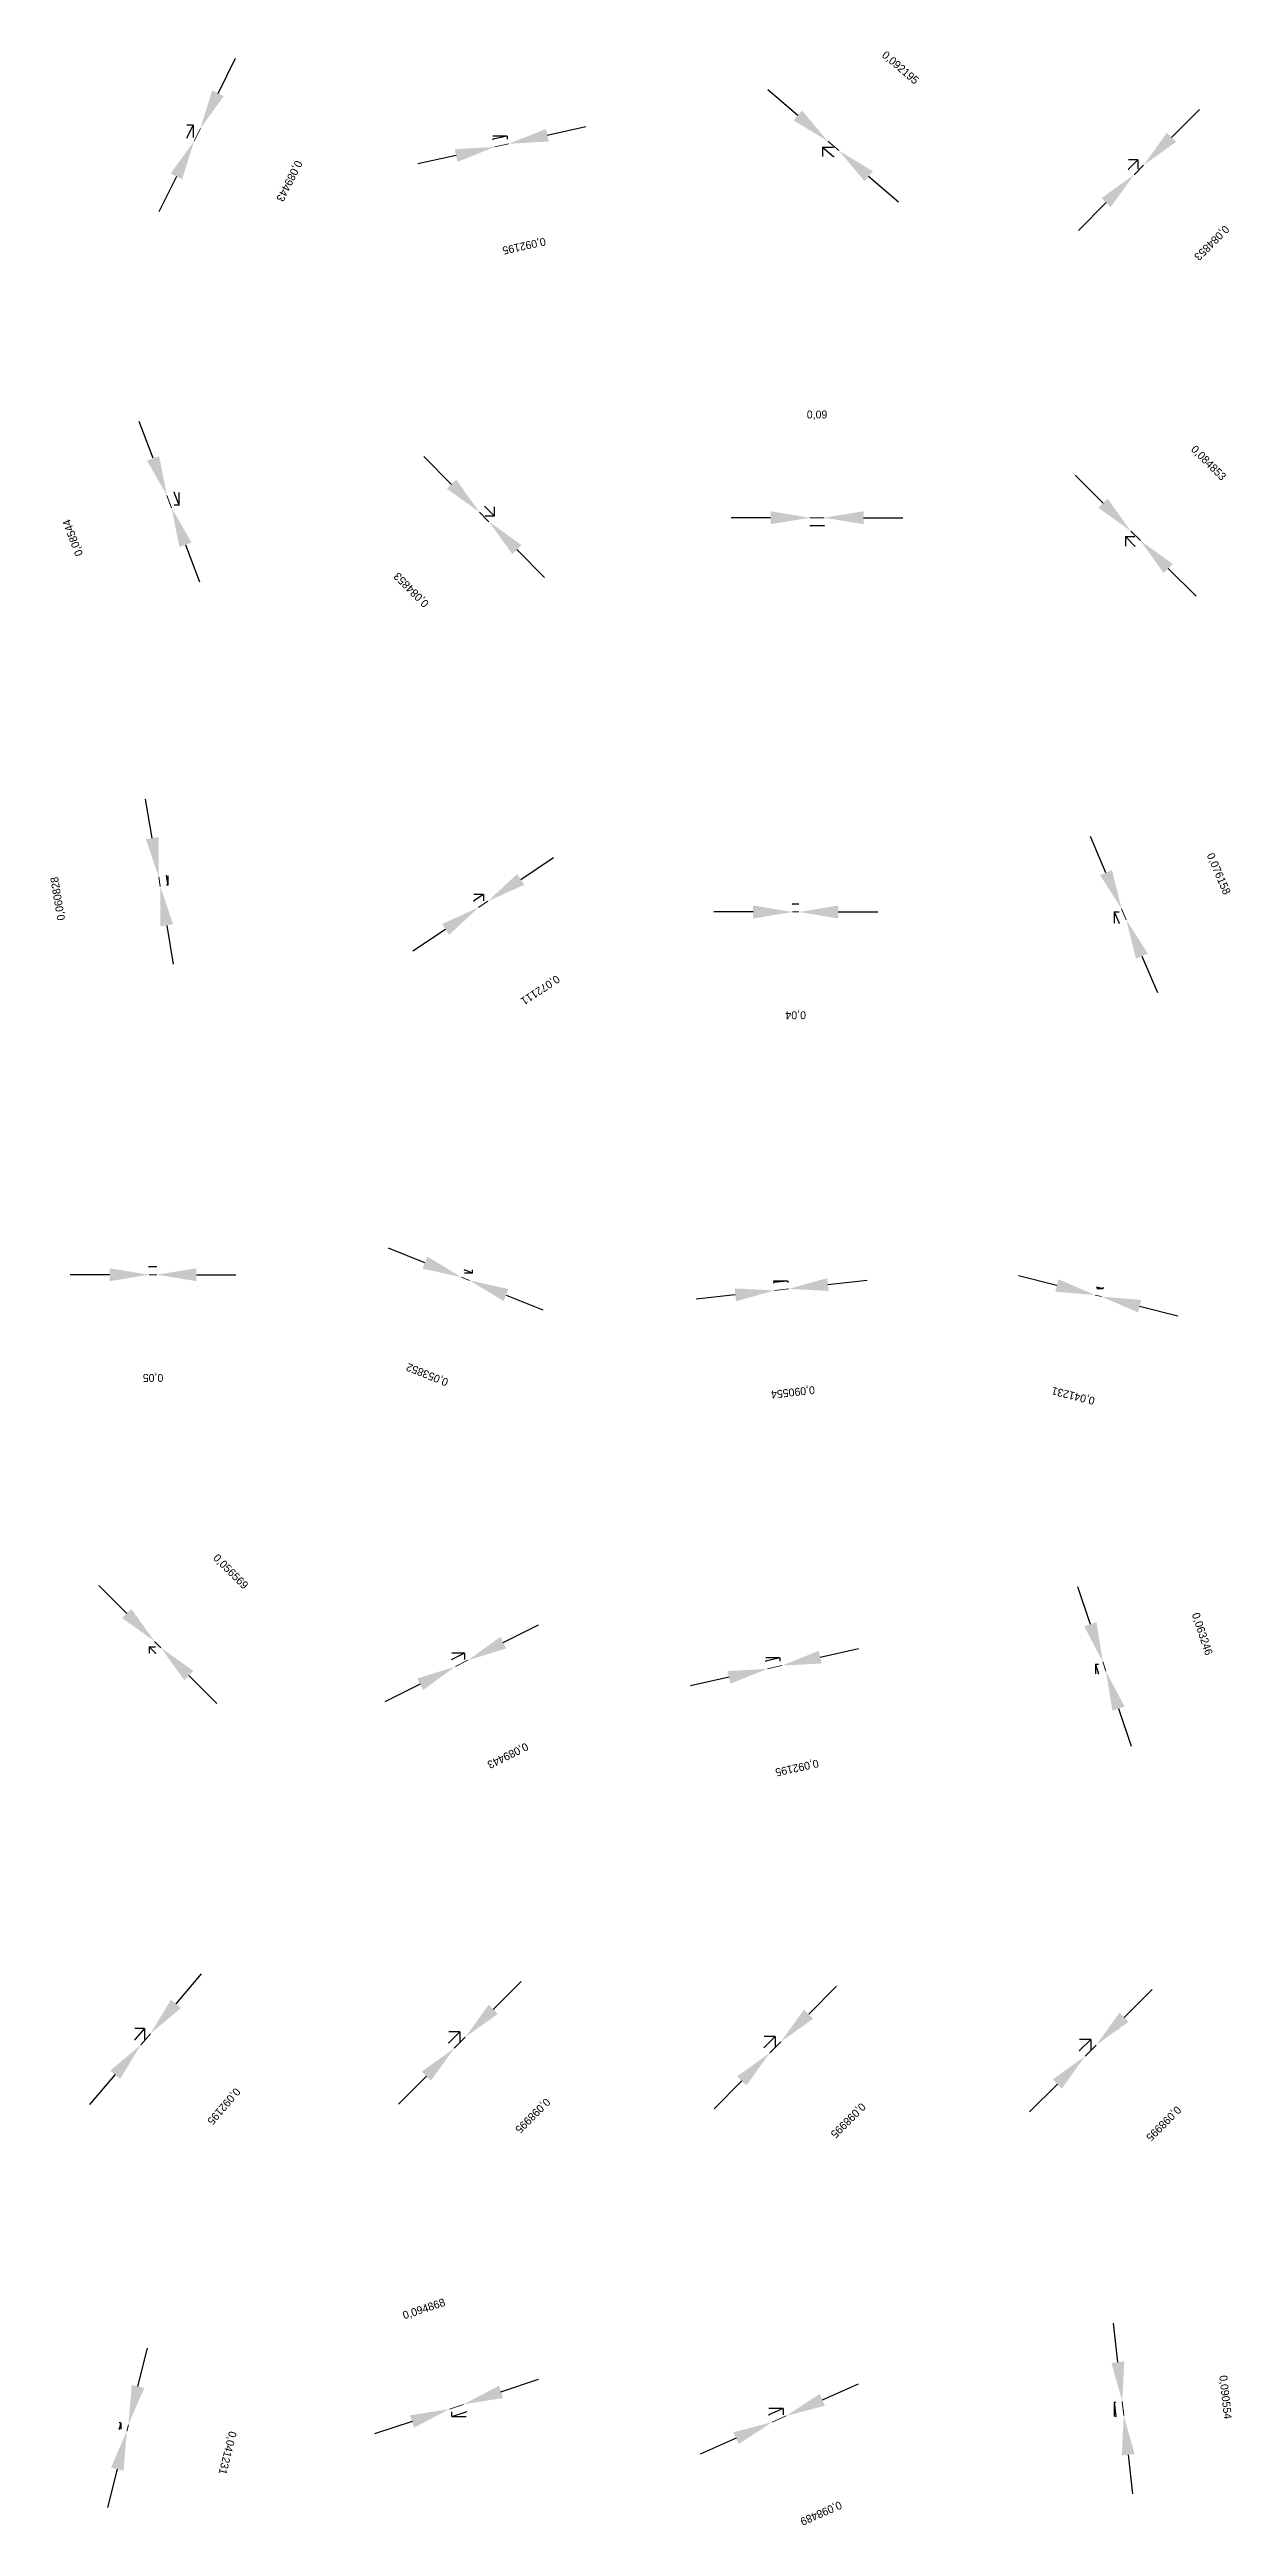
# Model space of a CAD drawing. Header units: metres. Extents: x 6010712 to 6010732, y 6568801 to 6568957.
# Drawn here: x 6010711.68 to 6010719.18, y 6568816.36 to 6568832.07 of the extents above; entities that cross this region are included whole.
import ezdxf

# ---------------------------------------------------------------- set-up
doc = ezdxf.new("R2010")
doc.units = ezdxf.units.M
doc.dimstyles.get("Standard").update_dxf_attribs({"dimtxt": 2.5, "dimasz": 2.5, "dimexe": 1.25, "dimexo": 0.625, "dimtad": 1, "dimdec": 0, "dimcen": 2.5, "dimadec": 0, "dimazin": 0, "dimtfac": 1, "dimtmove": 0, "dimatfit": 3, "dimarcsym": 0})

# ---------------------------------------------------------------- blocks, each defined once
blk = doc.blocks.new('_CLOSEDFILLED')
at = {"color": 0, "linetype": 'BYBLOCK'}
blk.add_solid([(-1, 0.164), (0, 0), (-1, -0.164)], dxfattribs=at)
blk = doc.blocks.new('*D29')
for p, q in [((6010718.452, 6568817.404), (6010718.424, 6568817.652)), ((6010718.517, 6568816.817), (6010718.545, 6568816.569))]:
    blk.add_line(p, q)
at = {"lineweight": 13}
blk.add_line((6010718.48, 6568817.156), (6010718.49, 6568817.066), dxfattribs=at)
at = {"layer": 'DEFPOINTS'}
for p in [(6010718.43, 6568817.15), (6010718.44, 6568817.06), (6010718.48, 6568817.156)]:
    blk.add_point(p, dxfattribs=at)
at = {"xscale": 0.25, "yscale": 0.25}
for p, rotation in [((6010718.48, 6568817.156), -83.65980786364483), ((6010718.49, 6568817.066), 96.34019213635517)]:
    blk.add_blockref('_CLOSEDFILLED', p, dxfattribs=dict(at, rotation=rotation))
at = {"color": 1, "insert": (6010719.131, 6568817.182), "char_height": 0.05, "attachment_point": 5, "rotation": 276.3402}
blk.add_mtext('0,090554', dxfattribs=at)
blk = doc.blocks.new('_DOTSMALL')
at = {"color": 0, "linetype": 'BYBLOCK', "const_width": 0.125}
blk.add_lwpolyline([(-0.0625, 0, 1), (0.0625, 0, 1)], format="xyb", close=True, dxfattribs=at)
blk = doc.blocks.new('_OPEN')
at = {"color": 0, "linetype": 'BYBLOCK'}
blk.add_line((0, 0), (-1, 0), dxfattribs=at)
blk.add_lwpolyline([(-1, 0.1644), (0, 0), (-1, -0.1644)], dxfattribs=at)
blk = doc.blocks.new('*D30')
for p, q in [((6010716.579, 6568817.166), (6010716.807, 6568817.267)), ((6010716.032, 6568816.923), (6010715.803, 6568816.821))]:
    blk.add_line(p, q)
at = {"lineweight": 13}
blk.add_line((6010716.35, 6568817.064), (6010716.26, 6568817.024), dxfattribs=at)
at = {"layer": 'DEFPOINTS'}
for p in [(6010716.24, 6568817.07), (6010716.33, 6568817.11), (6010716.35, 6568817.064)]:
    blk.add_point(p, dxfattribs=at)
at = {"xscale": 0.25, "yscale": 0.25}
for p, rotation in [((6010716.26, 6568817.024), 23.962489029589364), ((6010716.35, 6568817.064), -156.03751097041064)]:
    blk.add_blockref('_CLOSEDFILLED', p, dxfattribs=dict(at, rotation=rotation))
at = {"color": 1, "insert": (6010716.569, 6568816.45), "char_height": 0.05, "attachment_point": 5, "rotation": 203.9625}
blk.add_mtext('0,098489', dxfattribs=at)
blk = doc.blocks.new('*D31')
for p, q in [((6010714.541, 6568817.216), (6010714.779, 6568817.296)), ((6010713.977, 6568817.028), (6010713.74, 6568816.949))]:
    blk.add_line(p, q)
at = {"lineweight": 13}
blk.add_line((6010714.214, 6568817.107), (6010714.304, 6568817.137), dxfattribs=at)
at = {"layer": 'DEFPOINTS'}
for p in [(6010714.214, 6568817.107), (6010714.23, 6568817.06), (6010714.32, 6568817.09)]:
    blk.add_point(p, dxfattribs=at)
at = {"xscale": 0.25, "yscale": 0.25}
for p, rotation in [((6010714.304, 6568817.137), 198.43494900079153), ((6010714.214, 6568817.107), 18.434949000791523)]:
    blk.add_blockref('_CLOSEDFILLED', p, dxfattribs=dict(at, rotation=rotation))
at = {"color": 1, "insert": (6010714.054, 6568817.739), "char_height": 0.05, "attachment_point": 5, "rotation": 18.4349}
blk.add_mtext('0,094868', dxfattribs=at)
blk = doc.blocks.new('*D32')
for p, q in [((6010712.239, 6568817.25), (6010712.3, 6568817.493)), ((6010712.108, 6568816.725), (6010712.047, 6568816.483))]:
    blk.add_line(p, q)
at = {"lineweight": 13}
blk.add_line((6010712.179, 6568817.008), (6010712.169, 6568816.968), dxfattribs=at)
at = {"layer": 'DEFPOINTS'}
for p in [(6010712.12, 6568816.98), (6010712.13, 6568817.02), (6010712.179, 6568817.008)]:
    blk.add_point(p, dxfattribs=at)
at = {"xscale": 0.25, "yscale": 0.25}
for p, rotation in [((6010712.179, 6568817.008), -104.03624346792648), ((6010712.169, 6568816.968), 75.96375653207352)]:
    blk.add_blockref('_CLOSEDFILLED', p, dxfattribs=dict(at, rotation=rotation))
at = {"color": 1, "insert": (6010712.804, 6568816.83), "char_height": 0.05, "attachment_point": 5, "rotation": 255.9638}
blk.add_mtext('0,041231', dxfattribs=at)
blk = doc.blocks.new('*D33')
for p, q in [((6010718.492, 6568819.591), (6010718.669, 6568819.768)), ((6010718.069, 6568819.168), (6010717.892, 6568818.991))]:
    blk.add_line(p, q)
at = {"lineweight": 13}
blk.add_line((6010718.315, 6568819.415), (6010718.245, 6568819.345), dxfattribs=at)
at = {"layer": 'DEFPOINTS'}
for p in [(6010718.28, 6568819.45), (6010718.315, 6568819.415), (6010718.21, 6568819.38)]:
    blk.add_point(p, dxfattribs=at)
at = {"xscale": 0.25, "yscale": 0.25}
for p, rotation in [((6010718.315, 6568819.415), -135), ((6010718.245, 6568819.345), 45)]:
    blk.add_blockref('_CLOSEDFILLED', p, dxfattribs=dict(at, rotation=rotation))
at = {"color": 1, "insert": (6010718.74, 6568818.92), "char_height": 0.05, "attachment_point": 5, "rotation": 225}
blk.add_mtext('0,098995', dxfattribs=at)
blk = doc.blocks.new('*D34')
for p, q in [((6010716.492, 6568819.611), (6010716.669, 6568819.788)), ((6010716.069, 6568819.188), (6010715.892, 6568819.011))]:
    blk.add_line(p, q)
at = {"lineweight": 13}
blk.add_line((6010716.315, 6568819.435), (6010716.245, 6568819.365), dxfattribs=at)
at = {"layer": 'DEFPOINTS'}
for p in [(6010716.28, 6568819.47), (6010716.315, 6568819.435), (6010716.21, 6568819.4)]:
    blk.add_point(p, dxfattribs=at)
at = {"xscale": 0.25, "yscale": 0.25}
for p, rotation in [((6010716.315, 6568819.435), -135.00000038114894), ((6010716.245, 6568819.365), 44.999999618851064)]:
    blk.add_blockref('_CLOSEDFILLED', p, dxfattribs=dict(at, rotation=rotation))
at = {"color": 1, "insert": (6010716.74, 6568818.94), "char_height": 0.05, "attachment_point": 5, "rotation": 225}
blk.add_mtext('0,098995', dxfattribs=at)
blk = doc.blocks.new('*D35')
for p, q in [((6010714.492, 6568819.641), (6010714.669, 6568819.818)), ((6010714.069, 6568819.218), (6010713.892, 6568819.041))]:
    blk.add_line(p, q)
at = {"lineweight": 13}
blk.add_line((6010714.315, 6568819.465), (6010714.245, 6568819.395), dxfattribs=at)
at = {"layer": 'DEFPOINTS'}
for p in [(6010714.21, 6568819.43), (6010714.28, 6568819.5), (6010714.315, 6568819.465)]:
    blk.add_point(p, dxfattribs=at)
at = {"xscale": 0.25, "yscale": 0.25}
for p, rotation in [((6010714.315, 6568819.465), -135), ((6010714.245, 6568819.395), 45)]:
    blk.add_blockref('_CLOSEDFILLED', p, dxfattribs=dict(at, rotation=rotation))
at = {"color": 1, "insert": (6010714.74, 6568818.97), "char_height": 0.05, "attachment_point": 5, "rotation": 225}
blk.add_mtext('0,098995', dxfattribs=at)
blk = doc.blocks.new('*D36')
for p, q in [((6010712.481, 6568819.677), (6010712.643, 6568819.867)), ((6010712.095, 6568819.228), (6010711.933, 6568819.038))]:
    blk.add_line(p, q)
at = {"lineweight": 13}
blk.add_line((6010712.318, 6568819.487), (6010712.258, 6568819.417), dxfattribs=at)
at = {"layer": 'DEFPOINTS'}
for p in [(6010712.22, 6568819.45), (6010712.28, 6568819.52), (6010712.318, 6568819.487)]:
    blk.add_point(p, dxfattribs=at)
at = {"xscale": 0.25, "yscale": 0.25}
for p, rotation in [((6010712.318, 6568819.487), -130.60129514722425), ((6010712.258, 6568819.417), 49.39870485277575)]:
    blk.add_blockref('_CLOSEDFILLED', p, dxfattribs=dict(at, rotation=rotation))
at = {"color": 1, "insert": (6010712.781, 6568819.029), "char_height": 0.05, "attachment_point": 5, "rotation": 229.3987}
blk.add_mtext('0,092195', dxfattribs=at)
blk = doc.blocks.new('*D37')
for p, q in [((6010718.278, 6568822.083), (6010718.199, 6568822.32)), ((6010718.456, 6568821.549), (6010718.536, 6568821.311))]:
    blk.add_line(p, q)
at = {"lineweight": 13}
blk.add_line((6010718.357, 6568821.846), (6010718.377, 6568821.786), dxfattribs=at)
at = {"layer": 'DEFPOINTS'}
for p in [(6010718.31, 6568821.83), (6010718.357, 6568821.846), (6010718.33, 6568821.77)]:
    blk.add_point(p, dxfattribs=at)
at = {"xscale": 0.25, "yscale": 0.25}
for p, rotation in [((6010718.357, 6568821.846), -71.56505091027373), ((6010718.377, 6568821.786), 108.43494908972627)]:
    blk.add_blockref('_CLOSEDFILLED', p, dxfattribs=dict(at, rotation=rotation))
at = {"color": 1, "insert": (6010718.984, 6568822.021), "char_height": 0.05, "attachment_point": 5, "rotation": 288.4349}
blk.add_mtext('0,063246', dxfattribs=at)
blk = doc.blocks.new('*D38')
for p, q in [((6010716.565, 6568821.875), (6010716.809, 6568821.93)), ((6010715.987, 6568821.747), (6010715.743, 6568821.693))]:
    blk.add_line(p, q)
at = {"lineweight": 13}
blk.add_line((6010716.321, 6568821.821), (6010716.231, 6568821.801), dxfattribs=at)
at = {"layer": 'DEFPOINTS'}
for p in [(6010716.22, 6568821.85), (6010716.31, 6568821.87), (6010716.321, 6568821.821)]:
    blk.add_point(p, dxfattribs=at)
at = {"xscale": 0.25, "yscale": 0.25}
for p, rotation in [((6010716.231, 6568821.801), 12.528808023038863), ((6010716.321, 6568821.821), -167.47119197696114)]:
    blk.add_blockref('_CLOSEDFILLED', p, dxfattribs=dict(at, rotation=rotation))
at = {"color": 1, "insert": (6010716.417, 6568821.177), "char_height": 0.05, "attachment_point": 5, "rotation": 192.5288}
blk.add_mtext('0,092195', dxfattribs=at)
blk = doc.blocks.new('*D39')
for p, q in [((6010714.556, 6568821.967), (6010714.78, 6568822.079)), ((6010714.029, 6568821.703), (6010713.805, 6568821.592))]:
    blk.add_line(p, q)
at = {"lineweight": 13}
blk.add_line((6010714.332, 6568821.855), (6010714.252, 6568821.815), dxfattribs=at)
at = {"layer": 'DEFPOINTS'}
for p in [(6010714.23, 6568821.86), (6010714.31, 6568821.9), (6010714.332, 6568821.855)]:
    blk.add_point(p, dxfattribs=at)
at = {"xscale": 0.25, "yscale": 0.25}
for p, rotation in [((6010714.332, 6568821.855), -153.43494855611775), ((6010714.252, 6568821.815), 26.565051443882254)]:
    blk.add_blockref('_CLOSEDFILLED', p, dxfattribs=dict(at, rotation=rotation))
at = {"color": 1, "insert": (6010714.583, 6568821.254), "char_height": 0.05, "attachment_point": 5, "rotation": 206.5651}
blk.add_mtext('0,089443', dxfattribs=at)
blk = doc.blocks.new('*D40')
for p, q in [((6010712.169, 6568822.152), (6010711.992, 6568822.329)), ((6010712.562, 6568821.759), (6010712.739, 6568821.582))]:
    blk.add_line(p, q)
at = {"lineweight": 13}
blk.add_line((6010712.345, 6568821.975), (6010712.385, 6568821.935), dxfattribs=at)
at = {"layer": 'DEFPOINTS'}
for p in [(6010712.31, 6568821.94), (6010712.345, 6568821.975), (6010712.35, 6568821.9)]:
    blk.add_point(p, dxfattribs=at)
at = {"xscale": 0.25, "yscale": 0.25}
for p, rotation in [((6010712.345, 6568821.975), -45), ((6010712.385, 6568821.935), 135)]:
    blk.add_blockref('_CLOSEDFILLED', p, dxfattribs=dict(at, rotation=rotation))
at = {"color": 1, "insert": (6010712.825, 6568822.415), "char_height": 0.05, "attachment_point": 5, "rotation": 315}
blk.add_mtext('0,056569', dxfattribs=at)
blk = doc.blocks.new('*D41')
for p, q in [((6010718.065, 6568824.232), (6010717.823, 6568824.293)), ((6010718.59, 6568824.101), (6010718.833, 6568824.04))]:
    blk.add_line(p, q)
at = {"lineweight": 13}
blk.add_line((6010718.348, 6568824.161), (6010718.308, 6568824.171), dxfattribs=at)
at = {"layer": 'DEFPOINTS'}
for p in [(6010718.32, 6568824.22), (6010718.348, 6568824.161), (6010718.36, 6568824.21)]:
    blk.add_point(p, dxfattribs=at)
at = {"xscale": 0.25, "yscale": 0.25}
for p, rotation in [((6010718.308, 6568824.171), 345.9637568459609), ((6010718.348, 6568824.161), 165.96375684596092)]:
    blk.add_blockref('_CLOSEDFILLED', p, dxfattribs=dict(at, rotation=rotation))
at = {"color": 1, "insert": (6010718.17, 6568823.536), "char_height": 0.05, "attachment_point": 5, "rotation": 165.9638}
blk.add_mtext('0,041231', dxfattribs=at)
blk = doc.blocks.new('*D42')
for p, q in [((6010716.027, 6568824.173), (6010715.779, 6568824.145)), ((6010716.614, 6568824.238), (6010716.862, 6568824.266))]:
    blk.add_line(p, q)
at = {"lineweight": 13}
blk.add_line((6010716.366, 6568824.21), (6010716.276, 6568824.2), dxfattribs=at)
at = {"layer": 'DEFPOINTS'}
for p in [(6010716.27, 6568824.25), (6010716.36, 6568824.26), (6010716.366, 6568824.21)]:
    blk.add_point(p, dxfattribs=at)
at = {"xscale": 0.25, "yscale": 0.25}
for p, rotation in [((6010716.276, 6568824.2), 6.34019155068728), ((6010716.366, 6568824.21), -173.65980844931272)]:
    blk.add_blockref('_CLOSEDFILLED', p, dxfattribs=dict(at, rotation=rotation))
at = {"color": 1, "insert": (6010716.392, 6568823.559), "char_height": 0.05, "attachment_point": 5, "rotation": 186.3402}
blk.add_mtext('0,090554', dxfattribs=at)
blk = doc.blocks.new('*D43')
for p, q in [((6010714.059, 6568824.376), (6010713.827, 6568824.469)), ((6010714.574, 6568824.171), (6010714.806, 6568824.078))]:
    blk.add_line(p, q)
at = {"lineweight": 13}
blk.add_line((6010714.341, 6568824.264), (6010714.291, 6568824.284), dxfattribs=at)
at = {"layer": 'DEFPOINTS'}
for p in [(6010714.31, 6568824.33), (6010714.36, 6568824.31), (6010714.341, 6568824.264)]:
    blk.add_point(p, dxfattribs=at)
at = {"xscale": 0.25, "yscale": 0.25}
for p, rotation in [((6010714.291, 6568824.284), 338.1985903296453), ((6010714.341, 6568824.264), 158.19859032964527)]:
    blk.add_blockref('_CLOSEDFILLED', p, dxfattribs=dict(at, rotation=rotation))
at = {"color": 1, "insert": (6010714.075, 6568823.67), "char_height": 0.05, "attachment_point": 5, "rotation": 158.1986}
blk.add_mtext('0,053852', dxfattribs=at)
blk = doc.blocks.new('*D44')
for p, q in [((6010712.06, 6568824.3), (6010711.81, 6568824.3)), ((6010712.61, 6568824.3), (6010712.86, 6568824.3))]:
    blk.add_line(p, q)
at = {"lineweight": 13}
blk.add_line((6010712.36, 6568824.3), (6010712.31, 6568824.3), dxfattribs=at)
at = {"layer": 'DEFPOINTS'}
for p in [(6010712.31, 6568824.35), (6010712.36, 6568824.35), (6010712.36, 6568824.3)]:
    blk.add_point(p, dxfattribs=at)
at = {"xscale": 0.25, "yscale": 0.25}
for p, rotation in [((6010712.31, 6568824.3), 360), ((6010712.36, 6568824.3), 180)]:
    blk.add_blockref('_CLOSEDFILLED', p, dxfattribs=dict(at, rotation=rotation))
at = {"color": 1, "insert": (6010712.335, 6568823.65), "char_height": 0.05, "attachment_point": 5, "rotation": 180}
blk.add_mtext('0,05', dxfattribs=at)
blk = doc.blocks.new('*D45')
for p, q in [((6010718.377, 6568826.849), (6010718.279, 6568827.079)), ((6010718.604, 6568826.32), (6010718.703, 6568826.09))]:
    blk.add_line(p, q)
at = {"lineweight": 13}
blk.add_line((6010718.476, 6568826.62), (6010718.506, 6568826.55), dxfattribs=at)
at = {"layer": 'DEFPOINTS'}
for p in [(6010718.43, 6568826.6), (6010718.46, 6568826.53), (6010718.476, 6568826.62)]:
    blk.add_point(p, dxfattribs=at)
at = {"xscale": 0.25, "yscale": 0.25}
for p, rotation in [((6010718.476, 6568826.62), -66.80140911834593), ((6010718.506, 6568826.55), 113.19859088165407)]:
    blk.add_blockref('_CLOSEDFILLED', p, dxfattribs=dict(at, rotation=rotation))
at = {"color": 1, "insert": (6010719.088, 6568826.841), "char_height": 0.05, "attachment_point": 5, "rotation": 293.1986}
blk.add_mtext('0,076158', dxfattribs=at)
blk = doc.blocks.new('*D46')
for p, q in [((6010716.14, 6568826.6), (6010715.89, 6568826.6)), ((6010716.68, 6568826.6), (6010716.93, 6568826.6))]:
    blk.add_line(p, q)
at = {"lineweight": 13}
blk.add_line((6010716.43, 6568826.6), (6010716.39, 6568826.6), dxfattribs=at)
at = {"layer": 'DEFPOINTS'}
for p in [(6010716.39, 6568826.65), (6010716.43, 6568826.65), (6010716.43, 6568826.6)]:
    blk.add_point(p, dxfattribs=at)
at = {"xscale": 0.25, "yscale": 0.25}
for p, rotation in [((6010716.39, 6568826.6), 360), ((6010716.43, 6568826.6), 180)]:
    blk.add_blockref('_CLOSEDFILLED', p, dxfattribs=dict(at, rotation=rotation))
at = {"color": 1, "insert": (6010716.41, 6568825.95), "char_height": 0.05, "attachment_point": 5, "rotation": 180}
blk.add_mtext('0,04', dxfattribs=at)
blk = doc.blocks.new('*D47')
for p, q in [((6010714.666, 6568826.807), (6010714.874, 6568826.946)), ((6010714.19, 6568826.49), (6010713.982, 6568826.351))]:
    blk.add_line(p, q)
at = {"lineweight": 13}
blk.add_line((6010714.458, 6568826.668), (6010714.398, 6568826.628), dxfattribs=at)
at = {"layer": 'DEFPOINTS'}
for p in [(6010714.37, 6568826.67), (6010714.43, 6568826.71), (6010714.458, 6568826.668)]:
    blk.add_point(p, dxfattribs=at)
at = {"xscale": 0.25, "yscale": 0.25}
for p, rotation in [((6010714.458, 6568826.668), -146.30993226878618), ((6010714.398, 6568826.628), 33.690067731213816)]:
    blk.add_blockref('_CLOSEDFILLED', p, dxfattribs=dict(at, rotation=rotation))
at = {"color": 1, "insert": (6010714.788, 6568826.108), "char_height": 0.05, "attachment_point": 5, "rotation": 213.6901}
blk.add_mtext('0,072111', dxfattribs=at)
blk = doc.blocks.new('*D48')
for p, q in [((6010712.33, 6568827.068), (6010712.288, 6568827.315)), ((6010712.422, 6568826.515), (6010712.463, 6568826.269))]:
    blk.add_line(p, q)
at = {"lineweight": 13}
blk.add_line((6010712.381, 6568826.762), (6010712.371, 6568826.822), dxfattribs=at)
at = {"layer": 'DEFPOINTS'}
for p in [(6010712.42, 6568826.83), (6010712.381, 6568826.762), (6010712.43, 6568826.77)]:
    blk.add_point(p, dxfattribs=at)
at = {"xscale": 0.25, "yscale": 0.25}
for p, rotation in [((6010712.371, 6568826.822), 279.4623219195886), ((6010712.381, 6568826.762), 99.46232191958859)]:
    blk.add_blockref('_CLOSEDFILLED', p, dxfattribs=dict(at, rotation=rotation))
at = {"color": 1, "insert": (6010711.735, 6568826.685), "char_height": 0.05, "attachment_point": 5, "rotation": 99.4623}
blk.add_mtext('0,060828', dxfattribs=at)
blk = doc.blocks.new('*D49')
for p, q in [((6010718.359, 6568829.192), (6010718.182, 6568829.369)), ((6010718.772, 6568828.779), (6010718.949, 6568828.602))]:
    blk.add_line(p, q)
at = {"lineweight": 13}
blk.add_line((6010718.535, 6568829.015), (6010718.595, 6568828.955), dxfattribs=at)
at = {"layer": 'DEFPOINTS'}
for p in [(6010718.535, 6568829.015), (6010718.5, 6568828.98), (6010718.56, 6568828.92)]:
    blk.add_point(p, dxfattribs=at)
at = {"xscale": 0.25, "yscale": 0.25}
for p, rotation in [((6010718.535, 6568829.015), -45.00000044467377), ((6010718.595, 6568828.955), 134.9999995553262)]:
    blk.add_blockref('_CLOSEDFILLED', p, dxfattribs=dict(at, rotation=rotation))
at = {"color": 1, "insert": (6010719.025, 6568829.445), "char_height": 0.05, "attachment_point": 5, "rotation": 315}
blk.add_mtext('0,084853', dxfattribs=at)
blk = doc.blocks.new('*D50')
for p, q in [((6010716.25, 6568829.1), (6010716, 6568829.1)), ((6010716.84, 6568829.1), (6010717.09, 6568829.1))]:
    blk.add_line(p, q)
at = {"lineweight": 13}
blk.add_line((6010716.5, 6568829.1), (6010716.59, 6568829.1), dxfattribs=at)
at = {"layer": 'DEFPOINTS'}
for p in [(6010716.5, 6568829.1), (6010716.5, 6568829.05), (6010716.59, 6568829.05)]:
    blk.add_point(p, dxfattribs=at)
at = {"xscale": 0.25, "yscale": 0.25}
blk.add_blockref('_CLOSEDFILLED', (6010716.5, 6568829.1), dxfattribs=at)
at = {"xscale": 0.25, "yscale": 0.25, "rotation": 180}
blk.add_blockref('_CLOSEDFILLED', (6010716.59, 6568829.1), dxfattribs=at)
at = {"color": 1, "insert": (6010716.545, 6568829.75), "char_height": 0.05, "attachment_point": 5}
blk.add_mtext('0,09', dxfattribs=at)
blk = doc.blocks.new('*D51')
for p, q in [((6010714.228, 6568829.311), (6010714.051, 6568829.488)), ((6010714.641, 6568828.898), (6010714.818, 6568828.721))]:
    blk.add_line(p, q)
at = {"lineweight": 13}
blk.add_line((6010714.465, 6568829.075), (6010714.405, 6568829.135), dxfattribs=at)
at = {"layer": 'DEFPOINTS'}
for p in [(6010714.44, 6568829.17), (6010714.465, 6568829.075), (6010714.5, 6568829.11)]:
    blk.add_point(p, dxfattribs=at)
at = {"xscale": 0.25, "yscale": 0.25}
for p, rotation in [((6010714.405, 6568829.135), 315), ((6010714.465, 6568829.075), 135)]:
    blk.add_blockref('_CLOSEDFILLED', p, dxfattribs=dict(at, rotation=rotation))
at = {"color": 1, "insert": (6010713.975, 6568828.645), "char_height": 0.05, "attachment_point": 5, "rotation": 135}
blk.add_mtext('0,084853', dxfattribs=at)
blk = doc.blocks.new('*D52')
for p, q in [((6010712.335, 6568829.477), (6010712.248, 6568829.711)), ((6010712.541, 6568828.928), (6010712.629, 6568828.694))]:
    blk.add_line(p, q)
at = {"lineweight": 13}
blk.add_line((6010712.453, 6568829.162), (6010712.423, 6568829.242), dxfattribs=at)
at = {"layer": 'DEFPOINTS'}
for p in [(6010712.453, 6568829.162), (6010712.47, 6568829.26), (6010712.5, 6568829.18)]:
    blk.add_point(p, dxfattribs=at)
at = {"xscale": 0.25, "yscale": 0.25}
for p, rotation in [((6010712.423, 6568829.242), 290.55604536577755), ((6010712.453, 6568829.162), 110.55604536577758)]:
    blk.add_blockref('_CLOSEDFILLED', p, dxfattribs=dict(at, rotation=rotation))
at = {"color": 1, "insert": (6010711.83, 6568828.974), "char_height": 0.05, "attachment_point": 5, "rotation": 110.556}
blk.add_mtext('0,08544', dxfattribs=at)
blk = doc.blocks.new('*D53')
for p, q in [((6010718.792, 6568831.511), (6010718.969, 6568831.688)), ((6010718.379, 6568831.098), (6010718.202, 6568830.921))]:
    blk.add_line(p, q)
at = {"lineweight": 13}
blk.add_line((6010718.615, 6568831.335), (6010718.555, 6568831.275), dxfattribs=at)
at = {"layer": 'DEFPOINTS'}
for p in [(6010718.58, 6568831.37), (6010718.52, 6568831.31), (6010718.615, 6568831.335)]:
    blk.add_point(p, dxfattribs=at)
at = {"xscale": 0.25, "yscale": 0.25}
for p, rotation in [((6010718.615, 6568831.335), -135), ((6010718.555, 6568831.275), 45)]:
    blk.add_blockref('_CLOSEDFILLED', p, dxfattribs=dict(at, rotation=rotation))
at = {"color": 1, "insert": (6010719.045, 6568830.845), "char_height": 0.05, "attachment_point": 5, "rotation": 225}
blk.add_mtext('0,084853', dxfattribs=at)
blk = doc.blocks.new('*D54')
for p, q in [((6010716.423, 6568831.651), (6010716.233, 6568831.813)), ((6010716.872, 6568831.265), (6010717.062, 6568831.103))]:
    blk.add_line(p, q)
at = {"lineweight": 13}
blk.add_line((6010716.613, 6568831.488), (6010716.683, 6568831.428), dxfattribs=at)
at = {"layer": 'DEFPOINTS'}
for p in [(6010716.58, 6568831.45), (6010716.613, 6568831.488), (6010716.65, 6568831.39)]:
    blk.add_point(p, dxfattribs=at)
at = {"xscale": 0.25, "yscale": 0.25}
for p, rotation in [((6010716.613, 6568831.488), -40.60129477055941), ((6010716.683, 6568831.428), 139.3987052294406)]:
    blk.add_blockref('_CLOSEDFILLED', p, dxfattribs=dict(at, rotation=rotation))
at = {"color": 1, "insert": (6010717.071, 6568831.951), "char_height": 0.05, "attachment_point": 5, "rotation": 319.3987}
blk.add_mtext('0,092195', dxfattribs=at)
blk = doc.blocks.new('*D55')
for p, q in [((6010714.835, 6568831.525), (6010715.079, 6568831.58)), ((6010714.257, 6568831.397), (6010714.013, 6568831.343))]:
    blk.add_line(p, q)
at = {"lineweight": 13}
blk.add_line((6010714.591, 6568831.471), (6010714.501, 6568831.451), dxfattribs=at)
at = {"layer": 'DEFPOINTS'}
for p in [(6010714.58, 6568831.52), (6010714.49, 6568831.5), (6010714.591, 6568831.471)]:
    blk.add_point(p, dxfattribs=at)
at = {"xscale": 0.25, "yscale": 0.25}
for p, rotation in [((6010714.591, 6568831.471), -167.4711925419584), ((6010714.501, 6568831.451), 12.528807458041598)]:
    blk.add_blockref('_CLOSEDFILLED', p, dxfattribs=dict(at, rotation=rotation))
at = {"color": 1, "insert": (6010714.687, 6568830.827), "char_height": 0.05, "attachment_point": 5, "rotation": 192.5288}
blk.add_mtext('0,092195', dxfattribs=at)
blk = doc.blocks.new('*D56')
for p, q in [((6010712.747, 6568831.791), (6010712.858, 6568832.015)), ((6010712.483, 6568831.264), (6010712.371, 6568831.04))]:
    blk.add_line(p, q)
at = {"lineweight": 13}
blk.add_line((6010712.635, 6568831.568), (6010712.595, 6568831.488), dxfattribs=at)
at = {"layer": 'DEFPOINTS'}
for p in [(6010712.55, 6568831.51), (6010712.59, 6568831.59), (6010712.635, 6568831.568)]:
    blk.add_point(p, dxfattribs=at)
at = {"xscale": 0.25, "yscale": 0.25}
for p, rotation in [((6010712.635, 6568831.568), -116.56505117707799), ((6010712.595, 6568831.488), 63.43494882292201)]:
    blk.add_blockref('_CLOSEDFILLED', p, dxfattribs=dict(at, rotation=rotation))
at = {"color": 1, "insert": (6010713.196, 6568831.237), "char_height": 0.05, "attachment_point": 5, "rotation": 243.4349}
blk.add_mtext('0,089443', dxfattribs=at)

msp = doc.modelspace()

# ---------------------------------------------------------------- hatches: boundary and pattern name
h = msp.add_hatch(color=1)
edge = h.paths.add_edge_path()
edge.add_ellipse((6010712.55, 6568831.51), major_axis=(0, 0.005), ratio=1, start_angle=0, end_angle=360, ccw=False)
h = msp.add_hatch(color=1)
edge = h.paths.add_edge_path()
edge.add_ellipse((6010714.49, 6568831.5), major_axis=(0, 0.005), ratio=1, start_angle=0, end_angle=360, ccw=False)
h = msp.add_hatch(color=1)
edge = h.paths.add_edge_path()
edge.add_ellipse((6010716.65, 6568831.39), major_axis=(0, 0.005), ratio=1, start_angle=0, end_angle=360, ccw=False)
h = msp.add_hatch(color=1)
edge = h.paths.add_edge_path()
edge.add_ellipse((6010718.52, 6568831.31), major_axis=(0, 0.005), ratio=1, start_angle=0, end_angle=360, ccw=False)
h = msp.add_hatch(color=1)
edge = h.paths.add_edge_path()
edge.add_ellipse((6010712.47, 6568829.26), major_axis=(0, 0.005), ratio=1, start_angle=0, end_angle=360, ccw=False)
h = msp.add_hatch(color=1)
edge = h.paths.add_edge_path()
edge.add_ellipse((6010714.44, 6568829.17), major_axis=(0, 0.005), ratio=1, start_angle=0, end_angle=360, ccw=False)
h = msp.add_hatch(color=1)
edge = h.paths.add_edge_path()
edge.add_ellipse((6010716.59, 6568829.05), major_axis=(0, 0.005), ratio=1, start_angle=0, end_angle=360, ccw=False)
h = msp.add_hatch(color=1)
edge = h.paths.add_edge_path()
edge.add_ellipse((6010718.56, 6568828.92), major_axis=(0, 0.005), ratio=1, start_angle=0, end_angle=360, ccw=False)
h = msp.add_hatch(color=1)
edge = h.paths.add_edge_path()
edge.add_ellipse((6010712.42, 6568826.83), major_axis=(0, 0.005), ratio=1, start_angle=0, end_angle=360, ccw=False)
h = msp.add_hatch(color=1)
edge = h.paths.add_edge_path()
edge.add_ellipse((6010714.37, 6568826.67), major_axis=(0, 0.005), ratio=1, start_angle=0, end_angle=360, ccw=False)
h = msp.add_hatch(color=1)
edge = h.paths.add_edge_path()
edge.add_ellipse((6010716.39, 6568826.65), major_axis=(0, 0.005), ratio=1, start_angle=0, end_angle=360, ccw=False)
h = msp.add_hatch(color=1)
edge = h.paths.add_edge_path()
edge.add_ellipse((6010718.46, 6568826.53), major_axis=(0, 0.005), ratio=1, start_angle=0, end_angle=360, ccw=False)
h = msp.add_hatch(color=1)
edge = h.paths.add_edge_path()
edge.add_ellipse((6010712.31, 6568824.35), major_axis=(0, 0.005), ratio=1, start_angle=0, end_angle=360, ccw=False)
h = msp.add_hatch(color=1)
edge = h.paths.add_edge_path()
edge.add_ellipse((6010714.31, 6568824.33), major_axis=(0, 0.005), ratio=1, start_angle=0, end_angle=360, ccw=False)
h = msp.add_hatch(color=1)
edge = h.paths.add_edge_path()
edge.add_ellipse((6010716.27, 6568824.25), major_axis=(0, 0.005), ratio=1, start_angle=0, end_angle=360, ccw=False)
h = msp.add_hatch(color=1)
edge = h.paths.add_edge_path()
edge.add_ellipse((6010718.32, 6568824.22), major_axis=(0, 0.005), ratio=1, start_angle=0, end_angle=360, ccw=False)
h = msp.add_hatch(color=1)
edge = h.paths.add_edge_path()
edge.add_ellipse((6010712.35, 6568821.9), major_axis=(0, 0.005), ratio=1, start_angle=0, end_angle=360, ccw=False)
h = msp.add_hatch(color=1)
edge = h.paths.add_edge_path()
edge.add_ellipse((6010714.23, 6568821.86), major_axis=(0, 0.005), ratio=1, start_angle=0, end_angle=360, ccw=False)
h = msp.add_hatch(color=1)
edge = h.paths.add_edge_path()
edge.add_ellipse((6010716.22, 6568821.85), major_axis=(0, 0.005), ratio=1, start_angle=0, end_angle=360, ccw=False)
h = msp.add_hatch(color=1)
edge = h.paths.add_edge_path()
edge.add_ellipse((6010718.33, 6568821.77), major_axis=(0, 0.005), ratio=1, start_angle=0, end_angle=360, ccw=False)
h = msp.add_hatch(color=1)
edge = h.paths.add_edge_path()
edge.add_ellipse((6010712.22, 6568819.45), major_axis=(0, 0.005), ratio=1, start_angle=0, end_angle=360, ccw=False)
h = msp.add_hatch(color=1)
edge = h.paths.add_edge_path()
edge.add_ellipse((6010714.21, 6568819.43), major_axis=(0, 0.005), ratio=1, start_angle=0, end_angle=360, ccw=False)
h = msp.add_hatch(color=1)
edge = h.paths.add_edge_path()
edge.add_ellipse((6010716.21, 6568819.4), major_axis=(0, 0.005), ratio=1, start_angle=0, end_angle=360, ccw=False)
h = msp.add_hatch(color=1)
edge = h.paths.add_edge_path()
edge.add_ellipse((6010718.21, 6568819.38), major_axis=(0, 0.005), ratio=1, start_angle=0, end_angle=360, ccw=False)
h = msp.add_hatch(color=1)
edge = h.paths.add_edge_path()
edge.add_ellipse((6010714.32, 6568817.09), major_axis=(0, 0.005), ratio=1, start_angle=0, end_angle=360, ccw=False)
h = msp.add_hatch(color=1)
edge = h.paths.add_edge_path()
edge.add_ellipse((6010716.24, 6568817.07), major_axis=(0, 0.005), ratio=1, start_angle=0, end_angle=360, ccw=False)
h = msp.add_hatch(color=1)
edge = h.paths.add_edge_path()
edge.add_ellipse((6010718.44, 6568817.06), major_axis=(0, 0.005), ratio=1, start_angle=0, end_angle=360, ccw=False)
h = msp.add_hatch(color=1)
edge = h.paths.add_edge_path()
edge.add_ellipse((6010712.12, 6568816.98), major_axis=(0, 0.005), ratio=1, start_angle=0, end_angle=360, ccw=False)

# ---------------------------------------------------------------- linework, layer by layer
for p, q in [((6010712.59, 6568831.59), (6010712.55, 6568831.51)), ((6010714.58, 6568831.52), (6010714.49, 6568831.5)), ((6010716.58, 6568831.45), (6010716.65, 6568831.39)), ((6010718.58, 6568831.37), (6010718.52, 6568831.31)), ((6010712.5, 6568829.18), (6010712.47, 6568829.26)), ((6010714.5, 6568829.11), (6010714.44, 6568829.17)), ((6010716.5, 6568829.05), (6010716.59, 6568829.05)), ((6010718.5, 6568828.98), (6010718.56, 6568828.92)), ((6010712.43, 6568826.77), (6010712.42, 6568826.83)), ((6010714.43, 6568826.71), (6010714.37, 6568826.67)), ((6010716.43, 6568826.65), (6010716.39, 6568826.65)), ((6010718.43, 6568826.6), (6010718.46, 6568826.53)), ((6010712.36, 6568824.35), (6010712.31, 6568824.35)), ((6010714.36, 6568824.31), (6010714.31, 6568824.33)), ((6010716.36, 6568824.26), (6010716.27, 6568824.25)), ((6010718.36, 6568824.21), (6010718.32, 6568824.22)), ((6010712.31, 6568821.94), (6010712.35, 6568821.9)), ((6010714.31, 6568821.9), (6010714.23, 6568821.86)), ((6010716.31, 6568821.87), (6010716.22, 6568821.85)), ((6010718.31, 6568821.83), (6010718.33, 6568821.77)), ((6010712.28, 6568819.52), (6010712.22, 6568819.45)), ((6010714.28, 6568819.5), (6010714.21, 6568819.43)), ((6010716.28, 6568819.47), (6010716.21, 6568819.4)), ((6010718.28, 6568819.45), (6010718.21, 6568819.38)), ((6010714.23, 6568817.06), (6010714.32, 6568817.09)), ((6010716.33, 6568817.11), (6010716.24, 6568817.07)), ((6010718.43, 6568817.15), (6010718.44, 6568817.06)), ((6010712.13, 6568817.02), (6010712.12, 6568816.98))]:
    msp.add_line(p, q)
at = {"color": 4}
for p, q in [((6010712.59, 6568831.59), (6010712.55, 6568831.59)), ((6010714.58, 6568831.52), (6010714.49, 6568831.52)), ((6010716.58, 6568831.45), (6010716.65, 6568831.45)), ((6010718.58, 6568831.37), (6010718.52, 6568831.37)), ((6010712.5, 6568829.18), (6010712.47, 6568829.18)), ((6010714.5, 6568829.11), (6010714.44, 6568829.11)), ((6010716.5, 6568829.05), (6010716.59, 6568829.05)), ((6010718.5, 6568828.98), (6010718.56, 6568828.98)), ((6010712.43, 6568826.77), (6010712.42, 6568826.77)), ((6010714.43, 6568826.71), (6010714.37, 6568826.71)), ((6010716.43, 6568826.65), (6010716.39, 6568826.65)), ((6010718.43, 6568826.6), (6010718.46, 6568826.6)), ((6010712.36, 6568824.35), (6010712.31, 6568824.35)), ((6010714.36, 6568824.31), (6010714.31, 6568824.31)), ((6010716.36, 6568824.26), (6010716.27, 6568824.26)), ((6010718.36, 6568824.21), (6010718.32, 6568824.21)), ((6010712.31, 6568821.94), (6010712.35, 6568821.94)), ((6010714.31, 6568821.9), (6010714.23, 6568821.9)), ((6010716.31, 6568821.87), (6010716.22, 6568821.87)), ((6010718.31, 6568821.83), (6010718.33, 6568821.83)), ((6010712.28, 6568819.52), (6010712.22, 6568819.52)), ((6010714.28, 6568819.5), (6010714.21, 6568819.5)), ((6010716.28, 6568819.47), (6010716.21, 6568819.47)), ((6010718.28, 6568819.45), (6010718.21, 6568819.45)), ((6010714.23, 6568817.06), (6010714.32, 6568817.06)), ((6010716.33, 6568817.11), (6010716.24, 6568817.11)), ((6010718.43, 6568817.15), (6010718.44, 6568817.15)), ((6010712.13, 6568817.02), (6010712.12, 6568817.02))]:
    msp.add_line(p, q, dxfattribs=at)
at = {"color": 2}
for p, q in [((6010712.59, 6568831.59), (6010712.59, 6568831.51)), ((6010714.58, 6568831.52), (6010714.58, 6568831.5)), ((6010716.58, 6568831.45), (6010716.58, 6568831.39)), ((6010718.58, 6568831.37), (6010718.58, 6568831.31)), ((6010712.5, 6568829.18), (6010712.5, 6568829.26)), ((6010714.5, 6568829.11), (6010714.5, 6568829.17)), ((6010716.5, 6568829.05), (6010716.5, 6568829.05)), ((6010718.5, 6568828.98), (6010718.5, 6568828.92)), ((6010712.43, 6568826.77), (6010712.43, 6568826.83)), ((6010714.43, 6568826.71), (6010714.43, 6568826.67)), ((6010716.43, 6568826.65), (6010716.43, 6568826.65)), ((6010718.43, 6568826.6), (6010718.43, 6568826.53)), ((6010712.36, 6568824.35), (6010712.36, 6568824.35)), ((6010714.36, 6568824.31), (6010714.36, 6568824.33)), ((6010716.36, 6568824.26), (6010716.36, 6568824.25)), ((6010718.36, 6568824.21), (6010718.36, 6568824.22)), ((6010712.31, 6568821.94), (6010712.31, 6568821.9)), ((6010714.31, 6568821.9), (6010714.31, 6568821.86)), ((6010716.31, 6568821.87), (6010716.31, 6568821.85)), ((6010718.31, 6568821.83), (6010718.31, 6568821.77)), ((6010712.28, 6568819.52), (6010712.28, 6568819.45)), ((6010714.28, 6568819.5), (6010714.28, 6568819.43)), ((6010716.28, 6568819.47), (6010716.28, 6568819.4)), ((6010718.28, 6568819.45), (6010718.28, 6568819.38)), ((6010714.23, 6568817.06), (6010714.23, 6568817.09)), ((6010716.33, 6568817.11), (6010716.33, 6568817.07)), ((6010718.43, 6568817.15), (6010718.43, 6568817.06)), ((6010712.13, 6568817.02), (6010712.13, 6568816.98))]:
    msp.add_line(p, q, dxfattribs=at)

# ---------------------------------------------------------------- dimensions: what is measured, and where the dimension line sits
for base, p1, p2, angle, picture, middle in [((6010712.635, 6568831.568), (6010712.59, 6568831.59), (6010712.55, 6568831.51), 243.4349, '*D56', (6010713.196, 6568831.237)), ((6010716.613, 6568831.488), (6010716.58, 6568831.45), (6010716.65, 6568831.39), 319.3987, '*D54', (6010717.071, 6568831.951)), ((6010718.615, 6568831.335), (6010718.58, 6568831.37), (6010718.52, 6568831.31), 225, '*D53', (6010719.045, 6568830.845)), ((6010714.591, 6568831.471), (6010714.58, 6568831.52), (6010714.49, 6568831.5), 192.5288, '*D55', (6010714.687, 6568830.827)), ((6010712.453, 6568829.162), (6010712.5, 6568829.18), (6010712.47, 6568829.26), 110.556, '*D52', (6010711.83, 6568828.974)), ((6010714.465, 6568829.075), (6010714.5, 6568829.11), (6010714.44, 6568829.17), 135, '*D51', (6010713.975, 6568828.645)), ((6010718.535, 6568829.015), (6010718.5, 6568828.98), (6010718.56, 6568828.92), 315, '*D49', (6010719.025, 6568829.445)), ((6010712.381, 6568826.762), (6010712.43, 6568826.77), (6010712.42, 6568826.83), 99.4623, '*D48', (6010711.735, 6568826.685)), ((6010718.476, 6568826.62), (6010718.43, 6568826.6), (6010718.46, 6568826.53), 293.1986, '*D45', (6010719.088, 6568826.841)), ((6010714.458, 6568826.668), (6010714.43, 6568826.71), (6010714.37, 6568826.67), 213.6901, '*D47', (6010714.788, 6568826.108)), ((6010716.43, 6568826.6), (6010716.43, 6568826.65), (6010716.39, 6568826.65), 180, '*D46', (6010716.41, 6568825.95)), ((6010714.341, 6568824.264), (6010714.36, 6568824.31), (6010714.31, 6568824.33), 158.1986, '*D43', (6010714.075, 6568823.67)), ((6010712.36, 6568824.3), (6010712.36, 6568824.35), (6010712.31, 6568824.35), 180, '*D44', (6010712.335, 6568823.65)), ((6010718.348, 6568824.161), (6010718.36, 6568824.21), (6010718.32, 6568824.22), 165.9638, '*D41', (6010718.17, 6568823.536)), ((6010716.366, 6568824.21), (6010716.36, 6568824.26), (6010716.27, 6568824.25), 186.3402, '*D42', (6010716.392, 6568823.559)), ((6010712.345, 6568821.975), (6010712.31, 6568821.94), (6010712.35, 6568821.9), 315, '*D40', (6010712.825, 6568822.415)), ((6010718.357, 6568821.846), (6010718.31, 6568821.83), (6010718.33, 6568821.77), 288.4349, '*D37', (6010718.984, 6568822.021)), ((6010714.332, 6568821.855), (6010714.31, 6568821.9), (6010714.23, 6568821.86), 206.5651, '*D39', (6010714.583, 6568821.254)), ((6010716.321, 6568821.821), (6010716.31, 6568821.87), (6010716.22, 6568821.85), 192.5288, '*D38', (6010716.417, 6568821.177)), ((6010712.318, 6568819.487), (6010712.28, 6568819.52), (6010712.22, 6568819.45), 229.3987, '*D36', (6010712.781, 6568819.029)), ((6010714.315, 6568819.465), (6010714.28, 6568819.5), (6010714.21, 6568819.43), 225, '*D35', (6010714.74, 6568818.97)), ((6010716.315, 6568819.435), (6010716.28, 6568819.47), (6010716.21, 6568819.4), 225, '*D34', (6010716.74, 6568818.94)), ((6010718.315, 6568819.415), (6010718.28, 6568819.45), (6010718.21, 6568819.38), 225, '*D33', (6010718.74, 6568818.92)), ((6010714.214, 6568817.107), (6010714.23, 6568817.06), (6010714.32, 6568817.09), 18.4349, '*D31', (6010714.054, 6568817.739)), ((6010718.48, 6568817.156), (6010718.43, 6568817.15), (6010718.44, 6568817.06), 276.3402, '*D29', (6010719.131, 6568817.182)), ((6010712.179, 6568817.008), (6010712.13, 6568817.02), (6010712.12, 6568816.98), 255.9638, '*D32', (6010712.804, 6568816.83)), ((6010716.35, 6568817.064), (6010716.33, 6568817.11), (6010716.24, 6568817.07), 203.9625, '*D30', (6010716.569, 6568816.45))]:
    dim = msp.add_linear_dim(base=base, p1=p1, p2=p2, angle=angle, dimstyle='Standard', override={"dimtxt": 0.05, "dimtad": 0, "dimtxsty": 'Standard', "dimblk1": 'DOTSMALL', "dimblk2": 'OPEN', "dimdle": 0.05, "dimse1": 1, "dimse2": 1, "dimclrt": 1, "dimlwd": 10})
    dim.commit()
    dim.dimension.update_dxf_attribs({"geometry": picture, "text_midpoint": middle})
dim = msp.add_linear_dim(base=(6010716.5, 6568829.1), p1=(6010716.5, 6568829.05), p2=(6010716.59, 6568829.05), dimstyle='Standard', override={"dimtxt": 0.05, "dimtad": 0, "dimtxsty": 'Standard', "dimblk1": 'DOTSMALL', "dimblk2": 'OPEN', "dimdle": 0.05, "dimse1": 1, "dimse2": 1, "dimclrt": 1, "dimlwd": 10})
dim.commit()
dim.dimension.update_dxf_attribs({"geometry": '*D50', "text_midpoint": (6010716.545, 6568829.75)})

doc.saveas('drawing.dxf')
